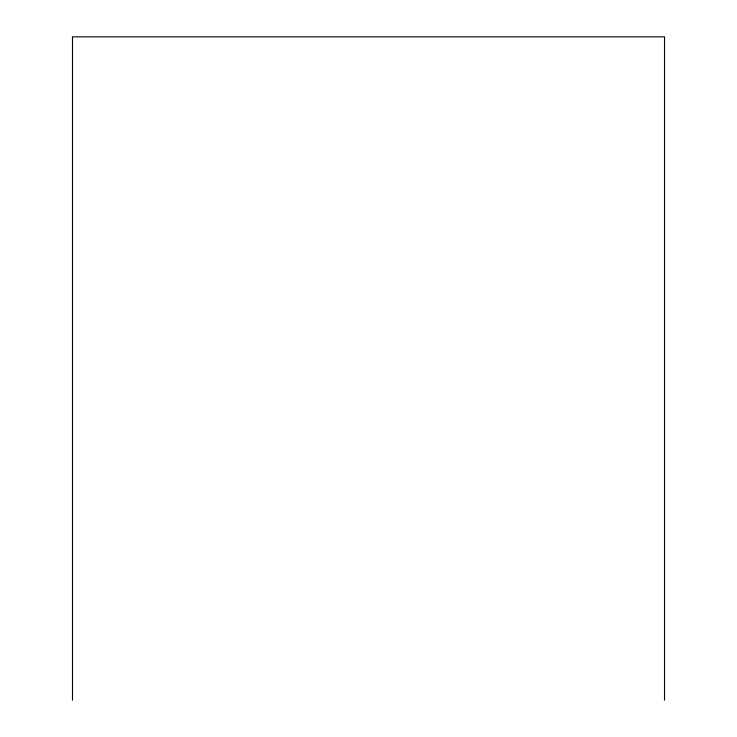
<?xml version="1.0" encoding="UTF-8"?>
<svg xmlns="http://www.w3.org/2000/svg" width="737" height="737" viewBox="0 0 737 737"><rect width="100%" height="100%" fill="white"/><g stroke="black" fill="none" stroke-linecap="round" stroke-linejoin="round"><path stroke-width="1.11" d="M664.516 700.15L664.516 36.85L72.484 36.85L72.484 700.15"/></g></svg>
